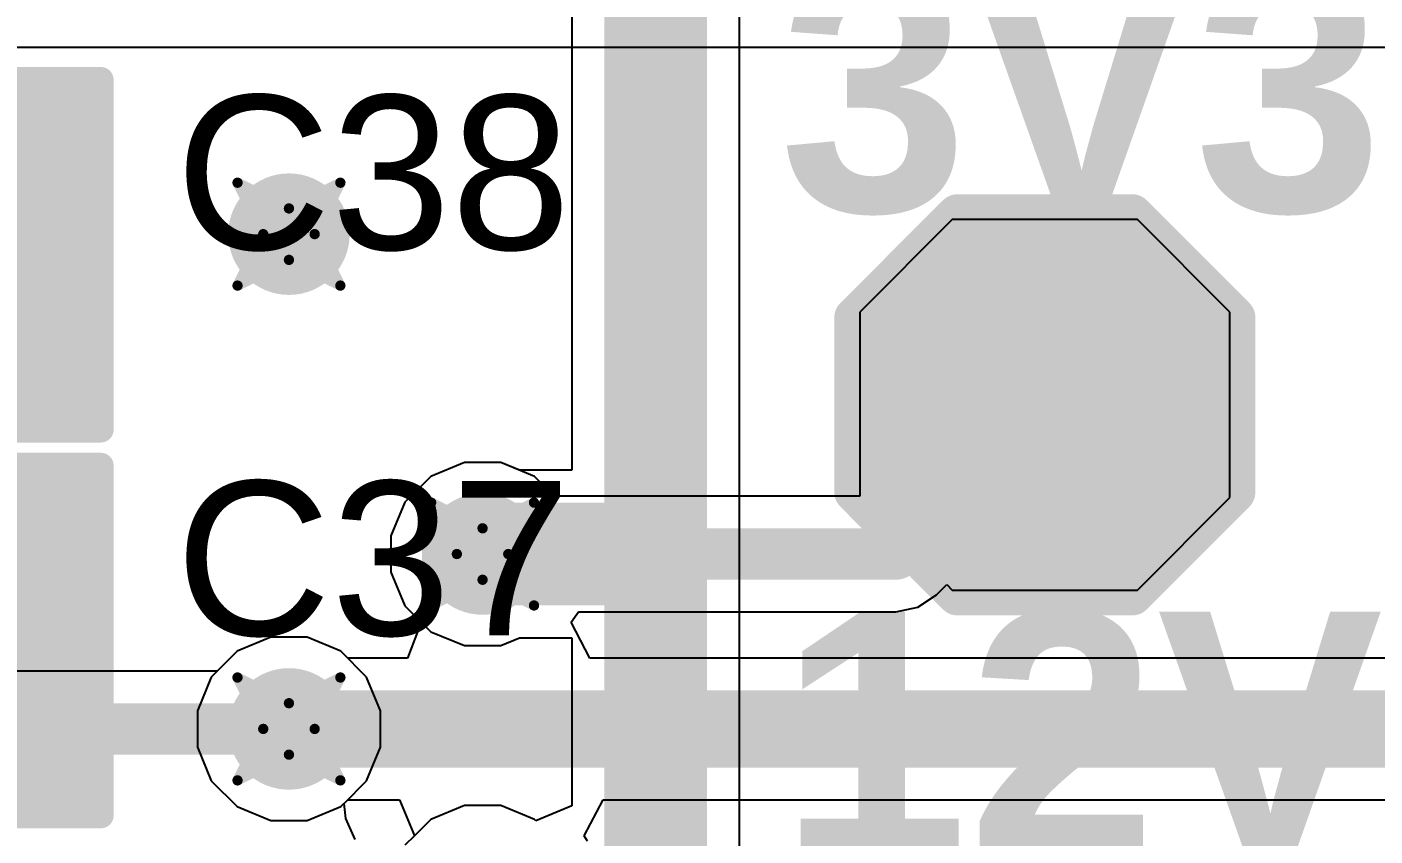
# Model space of a CAD drawing. Header units: inches. Extents: x -5 to 247, y -53 to 67.
# Drawn here: x 40.59 to 47.25, y -24.94 to -20.94 of the extents above; entities that cross this region are included whole.
import ezdxf

# ---------------------------------------------------------------- set-up
doc = ezdxf.new("R2010")
doc.units = ezdxf.units.IN
for name, color, linetype in [('Board Outline', 216, 'Continuous'), ('Bottom Layer', 5, 'Continuous'), ('Drill Drawing', 1, 'Continuous'), ('Top Layer', 1, 'Continuous'), ('Top Overlay', 2, 'Continuous'), ('Top Paste', 8, 'Continuous'), ('Top Solder', 216, 'Continuous'), ('Via Holes', 16, 'Continuous')]:
    doc.layers.add(name, color=color, linetype=linetype)
doc.styles.add('Arial', font='', dxfattribs={"height": 0.2})
doc.styles.add('Arial_Bold', font='', dxfattribs={"height": 0.2})
doc.styles.get('Arial').set_extended_font_data('Arial')
doc.styles.get('Arial_Bold').set_extended_font_data('Arial', bold=True)

# ---------------------------------------------------------------- blocks, each defined once
blk = doc.blocks.new('T__________18')
at = {"layer": 'Top Layer'}
blk.add_hatch(color=1, dxfattribs=at).paths.add_polyline_path([(0.3809999999999999, 0.7619999999999999), (-0.3809999999999999, 0.7619999999999999), (-0.7619999999999999, 0.3809999999999999), (-0.7619999999999999, -0.3809999999999999), (-0.3809999999999999, -0.7619999999999999), (0.3809999999999999, -0.7619999999999999), (0.7619999999999999, -0.3809999999999999), (0.7619999999999999, 0.3809999999999999)])
at = {"layer": 'Top Paste'}
blk.add_hatch(color=8, dxfattribs=at).paths.add_polyline_path([(0.3809999999999999, 0.7619999999999999), (-0.3809999999999999, 0.7619999999999999), (-0.7619999999999999, 0.3809999999999999), (-0.7619999999999999, -0.3809999999999999), (-0.3809999999999999, -0.7619999999999999), (0.3809999999999999, -0.7619999999999999), (0.7619999999999999, -0.3809999999999999), (0.7619999999999999, 0.3809999999999999)])
at = {"layer": 'Top Solder'}
blk.add_hatch(color=216, dxfattribs=at).paths.add_polyline_path([(0.4318, 0.8636), (-0.4318, 0.8636), (-0.8636, 0.4318), (-0.8636, -0.4318), (-0.4318, -0.8636), (0.4318, -0.8636), (0.8636, -0.4318), (0.8636, 0.4318)])
at = {"layer": 'Top Overlay'}
for points in [[(-0.9397999999999999, 0.4318, 0.1999996, 0.1999996, 0), (-0.4318, 0.9397999999999999, 0.1999996, 0.1999996, 0)], [(-0.4318, 0.9397999999999999, 0.1999996, 0.1999996, 0), (0.4318, 0.9397999999999999, 0.1999996, 0.1999996, 0)], [(0.4318, 0.9397999999999999, 0.1999996, 0.1999996, 0), (0.9397999999999999, 0.4318, 0.1999996, 0.1999996, 0)], [(-0.9397999999999999, -0.4318, 0.1999996, 0.1999996, 0), (-0.9397999999999999, 0.4318, 0.1999996, 0.1999996, 0)], [(0.9397999999999999, -0.4318, 0.1999996, 0.1999996, 0), (0.9397999999999999, 0.4318, 0.1999996, 0.1999996, 0)], [(-0.9397999999999999, -0.4318, 0.1999996, 0.1999996, 0), (-0.4318, -0.9397999999999999, 0.1999996, 0.1999996, 0)], [(0.4318, -0.9397999999999999, 0.1999996, 0.1999996, 0), (0.9397999999999999, -0.4318, 0.1999996, 0.1999996, 0)], [(-0.4318, -0.9397999999999999, 0.1999996, 0.1999996, 0), (0.4318, -0.9397999999999999, 0.1999996, 0.1999996, 0)]]:
    blk.add_lwpolyline(points, format="xyseb", dxfattribs=at)
for points in [[(-0.4817998999999999, 0.9397999999999999, 0.0999998, 0.0999998, 1), (-0.3818001, 0.9397999999999999, 0.0999998, 0.0999998, 1)], [(-0.4817998999999999, 0.9397999999999999, 0.0999998, 0.0999998, 1), (-0.3818001, 0.9397999999999999, 0.0999998, 0.0999998, 1)], [(0.3818001, 0.9397999999999999, 0.0999998, 0.0999998, 1), (0.4817998999999999, 0.9397999999999999, 0.0999998, 0.0999998, 1)], [(0.3818001, 0.9397999999999999, 0.0999998, 0.0999998, 1), (0.4817998999999999, 0.9397999999999999, 0.0999998, 0.0999998, 1)], [(-0.9897999000000001, 0.4318, 0.0999998, 0.0999998, 1), (-0.8898001, 0.4318, 0.0999998, 0.0999998, 1)], [(-0.9897999000000001, 0.4318, 0.0999998, 0.0999998, 1), (-0.8898001, 0.4318, 0.0999998, 0.0999998, 1)], [(0.8898001, 0.4318, 0.0999998, 0.0999998, 1), (0.9897999000000001, 0.4318, 0.0999998, 0.0999998, 1)], [(0.8898001, 0.4318, 0.0999998, 0.0999998, 1), (0.9897999000000001, 0.4318, 0.0999998, 0.0999998, 1)], [(-0.9897999000000001, -0.4318, 0.0999998, 0.0999998, 1), (-0.8898001, -0.4318, 0.0999998, 0.0999998, 1)], [(-0.9897999000000001, -0.4318, 0.0999998, 0.0999998, 1), (-0.8898001, -0.4318, 0.0999998, 0.0999998, 1)], [(0.8898001, -0.4318, 0.0999998, 0.0999998, 1), (0.9897999000000001, -0.4318, 0.0999998, 0.0999998, 1)], [(0.8898001, -0.4318, 0.0999998, 0.0999998, 1), (0.9897999000000001, -0.4318, 0.0999998, 0.0999998, 1)], [(-0.4817998999999999, -0.9397999999999999, 0.0999998, 0.0999998, 1), (-0.3818001, -0.9397999999999999, 0.0999998, 0.0999998, 1)], [(-0.4817998999999999, -0.9397999999999999, 0.0999998, 0.0999998, 1), (-0.3818001, -0.9397999999999999, 0.0999998, 0.0999998, 1)], [(0.3818001, -0.9397999999999999, 0.0999998, 0.0999998, 1), (0.4817998999999999, -0.9397999999999999, 0.0999998, 0.0999998, 1)], [(0.3818001, -0.9397999999999999, 0.0999998, 0.0999998, 1), (0.4817998999999999, -0.9397999999999999, 0.0999998, 0.0999998, 1)]]:
    blk.add_lwpolyline(points, format="xyseb", close=True, dxfattribs=at)
blk = doc.blocks.new('C___0805_38')
at = {"layer": 'Top Layer'}
for points in [[(-1.524, 0.7619999999999999), (-0.508, 0.7619999999999999), (-0.508, -0.7619999999999999), (-1.524, -0.7619999999999999)], [(0.508, 0.7619999999999999), (1.524, 0.7619999999999999), (1.524, -0.7619999999999999), (0.508, -0.7619999999999999)]]:
    blk.add_hatch(color=1, dxfattribs=at).paths.add_polyline_path(points)
at = {"layer": 'Top Paste'}
for points in [[(-1.524, 0.7619999999999999), (-0.508, 0.7619999999999999), (-0.508, -0.7619999999999999), (-1.524, -0.7619999999999999)], [(0.508, 0.7619999999999999), (1.524, 0.7619999999999999), (1.524, -0.7619999999999999), (0.508, -0.7619999999999999)]]:
    blk.add_hatch(color=8, dxfattribs=at).paths.add_polyline_path(points)
at = {"layer": 'Top Solder'}
for points in [[(-1.59399986, 0.8319998599999999), (-0.4380001399999999, 0.8319998599999999), (-0.4380001399999999, -0.8319998599999999), (-1.59399986, -0.8319998599999999)], [(0.4380001399999999, 0.8319998599999999), (1.59399986, 0.8319998599999999), (1.59399986, -0.8319998599999999), (0.4380001399999999, -0.8319998599999999)]]:
    blk.add_hatch(color=216, dxfattribs=at).paths.add_polyline_path(points)
at = {"layer": 'Top Overlay'}
for points in [[(-0.6096, 0.8636, 0.127, 0.127, 0), (-1.6256, 0.8636, 0.127, 0.127, 0)], [(-1.6256, 0.8636, 0.127, 0.127, 0), (-1.6256, -0.8636, 0.127, 0.127, 0)], [(1.6256, 0.8636, 0.127, 0.127, 0), (0.6096, 0.8636, 0.127, 0.127, 0)], [(1.6256, 0.8636, 0.127, 0.127, 0), (1.6256, -0.8636, 0.127, 0.127, 0)], [(-0.6096, -0.8636, 0.127, 0.127, 0), (-1.6256, -0.8636, 0.127, 0.127, 0)], [(1.6256, -0.8636, 0.127, 0.127, 0), (0.6096, -0.8636, 0.127, 0.127, 0)]]:
    blk.add_lwpolyline(points, format="xyseb", dxfattribs=at)
for points in [[(-1.65735, 0.8636, 0.0635, 0.0635, 1), (-1.59385, 0.8636, 0.0635, 0.0635, 1)], [(-1.65735, 0.8636, 0.0635, 0.0635, 1), (-1.59385, 0.8636, 0.0635, 0.0635, 1)], [(-0.64135, 0.8636, 0.0635, 0.0635, 1), (-0.57785, 0.8636, 0.0635, 0.0635, 1)], [(0.57785, 0.8636, 0.0635, 0.0635, 1), (0.64135, 0.8636, 0.0635, 0.0635, 1)], [(1.59385, 0.8636, 0.0635, 0.0635, 1), (1.65735, 0.8636, 0.0635, 0.0635, 1)], [(1.59385, 0.8636, 0.0635, 0.0635, 1), (1.65735, 0.8636, 0.0635, 0.0635, 1)], [(-1.65735, -0.8636, 0.0635, 0.0635, 1), (-1.59385, -0.8636, 0.0635, 0.0635, 1)], [(-1.65735, -0.8636, 0.0635, 0.0635, 1), (-1.59385, -0.8636, 0.0635, 0.0635, 1)], [(-0.64135, -0.8636, 0.0635, 0.0635, 1), (-0.57785, -0.8636, 0.0635, 0.0635, 1)], [(0.57785, -0.8636, 0.0635, 0.0635, 1), (0.64135, -0.8636, 0.0635, 0.0635, 1)], [(1.59385, -0.8636, 0.0635, 0.0635, 1), (1.65735, -0.8636, 0.0635, 0.0635, 1)], [(1.59385, -0.8636, 0.0635, 0.0635, 1), (1.65735, -0.8636, 0.0635, 0.0635, 1)]]:
    blk.add_lwpolyline(points, format="xyseb", close=True, dxfattribs=at)
blk = doc.blocks.new('C___0805_39')
at = {"layer": 'Top Layer'}
for points in [[(-1.524, 0.7619999999999999), (-0.508, 0.7619999999999999), (-0.508, -0.7619999999999999), (-1.524, -0.7619999999999999)], [(0.508, 0.7619999999999999), (1.524, 0.7619999999999999), (1.524, -0.7619999999999999), (0.508, -0.7619999999999999)]]:
    blk.add_hatch(color=1, dxfattribs=at).paths.add_polyline_path(points)
at = {"layer": 'Top Paste'}
for points in [[(-1.524, 0.7619999999999999), (-0.508, 0.7619999999999999), (-0.508, -0.7619999999999999), (-1.524, -0.7619999999999999)], [(0.508, 0.7619999999999999), (1.524, 0.7619999999999999), (1.524, -0.7619999999999999), (0.508, -0.7619999999999999)]]:
    blk.add_hatch(color=8, dxfattribs=at).paths.add_polyline_path(points)
at = {"layer": 'Top Solder'}
for points in [[(-1.59399986, 0.8319998599999999), (-0.4380001399999999, 0.8319998599999999), (-0.4380001399999999, -0.8319998599999999), (-1.59399986, -0.8319998599999999)], [(0.4380001399999999, 0.8319998599999999), (1.59399986, 0.8319998599999999), (1.59399986, -0.8319998599999999), (0.4380001399999999, -0.8319998599999999)]]:
    blk.add_hatch(color=216, dxfattribs=at).paths.add_polyline_path(points)
at = {"layer": 'Top Overlay'}
for points in [[(-0.6096, 0.8636, 0.127, 0.127, 0), (-1.6256, 0.8636, 0.127, 0.127, 0)], [(-1.6256, 0.8636, 0.127, 0.127, 0), (-1.6256, -0.8636, 0.127, 0.127, 0)], [(1.6256, 0.8636, 0.127, 0.127, 0), (0.6096, 0.8636, 0.127, 0.127, 0)], [(1.6256, 0.8636, 0.127, 0.127, 0), (1.6256, -0.8636, 0.127, 0.127, 0)], [(-0.6096, -0.8636, 0.127, 0.127, 0), (-1.6256, -0.8636, 0.127, 0.127, 0)], [(1.6256, -0.8636, 0.127, 0.127, 0), (0.6096, -0.8636, 0.127, 0.127, 0)]]:
    blk.add_lwpolyline(points, format="xyseb", dxfattribs=at)
for points in [[(-1.65735, 0.8636, 0.0635, 0.0635, 1), (-1.59385, 0.8636, 0.0635, 0.0635, 1)], [(-1.65735, 0.8636, 0.0635, 0.0635, 1), (-1.59385, 0.8636, 0.0635, 0.0635, 1)], [(-0.64135, 0.8636, 0.0635, 0.0635, 1), (-0.57785, 0.8636, 0.0635, 0.0635, 1)], [(0.57785, 0.8636, 0.0635, 0.0635, 1), (0.64135, 0.8636, 0.0635, 0.0635, 1)], [(1.59385, 0.8636, 0.0635, 0.0635, 1), (1.65735, 0.8636, 0.0635, 0.0635, 1)], [(1.59385, 0.8636, 0.0635, 0.0635, 1), (1.65735, 0.8636, 0.0635, 0.0635, 1)], [(-1.65735, -0.8636, 0.0635, 0.0635, 1), (-1.59385, -0.8636, 0.0635, 0.0635, 1)], [(-1.65735, -0.8636, 0.0635, 0.0635, 1), (-1.59385, -0.8636, 0.0635, 0.0635, 1)], [(-0.64135, -0.8636, 0.0635, 0.0635, 1), (-0.57785, -0.8636, 0.0635, 0.0635, 1)], [(0.57785, -0.8636, 0.0635, 0.0635, 1), (0.64135, -0.8636, 0.0635, 0.0635, 1)], [(1.59385, -0.8636, 0.0635, 0.0635, 1), (1.65735, -0.8636, 0.0635, 0.0635, 1)], [(1.59385, -0.8636, 0.0635, 0.0635, 1), (1.65735, -0.8636, 0.0635, 0.0635, 1)]]:
    blk.add_lwpolyline(points, format="xyseb", close=True, dxfattribs=at)

msp = doc.modelspace()

# ---------------------------------------------------------------- hatches: boundary and pattern name
at = {"layer": 'Bottom Layer'}
h = msp.add_hatch(color=5, dxfattribs=at)
edge = h.paths.add_edge_path()
edge.add_arc((41.8846, -21.9664534), 0.2999994, 0, 360)
h = msp.add_hatch(color=5, dxfattribs=at)
edge = h.paths.add_edge_path()
edge.add_arc((42.84094555999999, -23.5458), 0.2999994, 0, 360)
h = msp.add_hatch(color=5, dxfattribs=at)
edge = h.paths.add_edge_path()
edge.add_arc((41.8846, -24.4094), 0.2999994, 0, 360)
at = {"layer": 'Top Layer'}
h = msp.add_hatch(color=1, dxfattribs=at)
edge = h.paths.add_edge_path()
edge.add_arc((41.8846, -21.9664534), 0.2999994, 0, 360)
h = msp.add_hatch(color=1, dxfattribs=at)
edge = h.paths.add_edge_path()
edge.add_arc((42.84094555999999, -23.5458), 0.2999994, 0, 360)
h = msp.add_hatch(color=1, dxfattribs=at)
edge = h.paths.add_edge_path()
edge.add_arc((41.8846, -24.4094), 0.2999994, 0, 360)
at = {"layer": 'Via Holes'}
h = msp.add_hatch(color=7, dxfattribs=at)
edge = h.paths.add_edge_path()
edge.add_arc((41.8846, -21.9664534), 0.1499997, 0, 360)
h = msp.add_hatch(color=7, dxfattribs=at)
edge = h.paths.add_edge_path()
edge.add_arc((42.84094555999999, -23.5458), 0.1499997, 0, 360)
h = msp.add_hatch(color=7, dxfattribs=at)
edge = h.paths.add_edge_path()
edge.add_arc((41.8846, -24.4094), 0.1499997, 0, 360)

# ---------------------------------------------------------------- linework, layer by layer
at = {"layer": 'Board Outline'}
msp.add_lwpolyline([(49.77204929999999, 6.34762002, 0.254, 0.254, -0.6503997786023338), (32.11751006, -53.0546564, 0.254, 0.254, 0)], format="xyseb", dxfattribs=at)
at = {"layer": 'Bottom Layer'}
for p, q in [((43.28190734, -19.29177752), (43.28190734, -23.1314371)), ((44.11063314, -23.5458), (44.11063314, -19.29177752)), ((42.75095844, -23.0934006), (42.58468242, -23.16227524)), ((42.93093268, -23.0934006), (42.75095844, -23.0934006)), ((43.02275875999999, -23.1314371), (42.93093268, -23.0934006)), ((42.58468242, -23.16227524), (42.45742079999999, -23.28953686)), ((43.28190734, -23.1314371), (43.02275875999999, -23.1314371)), ((42.45742079999999, -23.28953686), (42.38854616, -23.45581288)), ((42.38854616, -23.45581288), (42.38854616, -23.63578712)), ((44.11063314, -25.6637282), (44.11063314, -23.5458)), ((42.38854616, -23.63578712), (42.45742079999999, -23.80206314)), ((42.45742079999999, -23.80206314), (42.58468242, -23.92932476)), ((41.79461288, -23.9570006), (41.62833686, -24.02587524)), ((41.97458712, -23.9570006), (41.79461288, -23.9570006)), ((42.14086314, -24.02587524), (41.97458712, -23.9570006)), ((42.58468242, -23.92932476), (42.75095844, -23.9981994)), ((42.93093268, -23.9981994), (43.02275875999999, -23.9601629)), ((43.02275875999999, -23.9601629), (43.28190734, -23.9601629)), ((43.28190734, -23.9601629), (43.28190734, -24.78934336)), ((41.62833686, -24.02587524), (41.5296858, -24.1245263)), ((42.26812476, -24.15313686), (42.14086314, -24.02587524)), ((42.75095844, -23.9981994), (42.93093268, -23.9981994)), ((41.5296858, -24.1245263), (18.28597562, -24.12453392)), ((42.3369994, -24.31941288), (42.26812476, -24.15313686)), ((42.3369994, -24.49938712), (42.3369994, -24.31941288)), ((42.26812476, -24.66566314), (42.3369994, -24.49938712)), ((42.15684227999999, -24.77694562), (42.26812476, -24.66566314)), ((42.16629362, -24.85130666), (42.15684227999999, -24.77694562)), ((42.75095844, -24.78721992), (42.58468242, -24.85609456)), ((42.93093268, -24.78721992), (42.75095844, -24.78721992)), ((43.0972087, -24.85609456), (42.93093268, -24.78721992)), ((43.28190734, -24.78934336), (43.10410734, -24.8629932)), ((42.21135068, -24.95474562), (42.16629362, -24.85130666)), ((42.58468242, -24.85609456), (42.48603136, -24.95474562)), ((43.10410734, -24.8629932), (43.0972087, -24.85609456))]:
    msp.add_line(p, q, dxfattribs=at)
for points in [[(43.69627024, -23.5458, 0.508, 0.508, 0), (43.69627024, -19.10996432, 0.508, 0.508, 0)], [(42.84094555999999, -23.5458, 0.508, 0.508, 0), (43.69627024, -23.5458, 0.508, 0.508, 0)], [(43.69627024, -25.6637282, 0.508, 0.508, 0), (43.69627024, -23.5458, 0.508, 0.508, 0)], [(18.28597562, -24.40940762, 0.254, 0.254, 0), (41.8846, -24.4094, 0.254, 0.254, 0)]]:
    msp.add_lwpolyline(points, format="xyseb", dxfattribs=at)
for points in [[(42.71394556, -23.5458, 0.254, 0.254, 1), (42.96794556, -23.5458, 0.254, 0.254, 1)], [(43.56927023999999, -23.5458, 0.254, 0.254, 1), (43.82327023999999, -23.5458, 0.254, 0.254, 1)], [(43.56927023999999, -23.5458, 0.254, 0.254, 1), (43.82327023999999, -23.5458, 0.254, 0.254, 1)], [(43.56927023999999, -23.5458, 0.254, 0.254, 1), (43.82327023999999, -23.5458, 0.254, 0.254, 1)], [(41.8211, -24.4094, 0.127, 0.127, 1), (41.9481, -24.4094, 0.127, 0.127, 1)]]:
    msp.add_lwpolyline(points, format="xyseb", close=True, dxfattribs=at)
at = {"layer": 'Drill Drawing'}
for points in [[(41.6306, -21.7124534, 0.0508, 0.0508, 0), (41.8846, -21.8394534, 0.0508, 0.0508, 0)], [(41.6306, -21.7124534, 0.0508, 0.0508, 0), (41.7576, -21.9664534, 0.0508, 0.0508, 0)], [(41.8846, -21.8394534, 0.0508, 0.0508, 0), (42.1386, -21.7124534, 0.0508, 0.0508, 0)], [(42.01159999999999, -21.9664534, 0.0508, 0.0508, 0), (42.1386, -21.7124534, 0.0508, 0.0508, 0)], [(41.6306, -22.2204534, 0.0508, 0.0508, 0), (41.7576, -21.9664534, 0.0508, 0.0508, 0)], [(42.01159999999999, -21.9664534, 0.0508, 0.0508, 0), (42.1386, -22.2204534, 0.0508, 0.0508, 0)], [(41.6306, -22.2204534, 0.0508, 0.0508, 0), (41.8846, -22.0934534, 0.0508, 0.0508, 0)], [(41.8846, -22.0934534, 0.0508, 0.0508, 0), (42.1386, -22.2204534, 0.0508, 0.0508, 0)], [(42.58694556, -23.2918, 0.0508, 0.0508, 0), (42.84094555999999, -23.4188, 0.0508, 0.0508, 0)], [(42.58694556, -23.2918, 0.0508, 0.0508, 0), (42.71394556, -23.5458, 0.0508, 0.0508, 0)], [(42.84094555999999, -23.4188, 0.0508, 0.0508, 0), (43.09494555999999, -23.2918, 0.0508, 0.0508, 0)], [(42.96794556, -23.5458, 0.0508, 0.0508, 0), (43.09494555999999, -23.2918, 0.0508, 0.0508, 0)], [(42.58694556, -23.7998, 0.0508, 0.0508, 0), (42.71394556, -23.5458, 0.0508, 0.0508, 0)], [(42.96794556, -23.5458, 0.0508, 0.0508, 0), (43.09494555999999, -23.7998, 0.0508, 0.0508, 0)], [(42.58694556, -23.7998, 0.0508, 0.0508, 0), (42.84094555999999, -23.6728, 0.0508, 0.0508, 0)], [(42.84094555999999, -23.6728, 0.0508, 0.0508, 0), (43.09494555999999, -23.7998, 0.0508, 0.0508, 0)], [(41.6306, -24.1554, 0.0508, 0.0508, 0), (41.8846, -24.2824, 0.0508, 0.0508, 0)], [(41.6306, -24.1554, 0.0508, 0.0508, 0), (41.7576, -24.4094, 0.0508, 0.0508, 0)], [(41.8846, -24.2824, 0.0508, 0.0508, 0), (42.1386, -24.1554, 0.0508, 0.0508, 0)], [(42.01159999999999, -24.4094, 0.0508, 0.0508, 0), (42.1386, -24.1554, 0.0508, 0.0508, 0)], [(41.6306, -24.6634, 0.0508, 0.0508, 0), (41.7576, -24.4094, 0.0508, 0.0508, 0)], [(42.01159999999999, -24.4094, 0.0508, 0.0508, 0), (42.1386, -24.6634, 0.0508, 0.0508, 0)], [(41.6306, -24.6634, 0.0508, 0.0508, 0), (41.8846, -24.5364, 0.0508, 0.0508, 0)], [(41.8846, -24.5364, 0.0508, 0.0508, 0), (42.1386, -24.6634, 0.0508, 0.0508, 0)]]:
    msp.add_lwpolyline(points, format="xyseb", dxfattribs=at)
for points in [[(41.6179, -21.7124534, 0.0254, 0.0254, 1), (41.6433, -21.7124534, 0.0254, 0.0254, 1)], [(41.6179, -21.7124534, 0.0254, 0.0254, 1), (41.6433, -21.7124534, 0.0254, 0.0254, 1)], [(42.1259, -21.7124534, 0.0254, 0.0254, 1), (42.1513, -21.7124534, 0.0254, 0.0254, 1)], [(42.1259, -21.7124534, 0.0254, 0.0254, 1), (42.1513, -21.7124534, 0.0254, 0.0254, 1)], [(41.8719, -21.8394534, 0.0254, 0.0254, 1), (41.89729999999999, -21.8394534, 0.0254, 0.0254, 1)], [(41.8719, -21.8394534, 0.0254, 0.0254, 1), (41.89729999999999, -21.8394534, 0.0254, 0.0254, 1)], [(41.74489999999999, -21.9664534, 0.0254, 0.0254, 1), (41.7703, -21.9664534, 0.0254, 0.0254, 1)], [(41.74489999999999, -21.9664534, 0.0254, 0.0254, 1), (41.7703, -21.9664534, 0.0254, 0.0254, 1)], [(41.9989, -21.9664534, 0.0254, 0.0254, 1), (42.0243, -21.9664534, 0.0254, 0.0254, 1)], [(41.9989, -21.9664534, 0.0254, 0.0254, 1), (42.0243, -21.9664534, 0.0254, 0.0254, 1)], [(41.8719, -22.0934534, 0.0254, 0.0254, 1), (41.89729999999999, -22.0934534, 0.0254, 0.0254, 1)], [(41.8719, -22.0934534, 0.0254, 0.0254, 1), (41.89729999999999, -22.0934534, 0.0254, 0.0254, 1)], [(41.6179, -22.2204534, 0.0254, 0.0254, 1), (41.6433, -22.2204534, 0.0254, 0.0254, 1)], [(41.6179, -22.2204534, 0.0254, 0.0254, 1), (41.6433, -22.2204534, 0.0254, 0.0254, 1)], [(42.1259, -22.2204534, 0.0254, 0.0254, 1), (42.1513, -22.2204534, 0.0254, 0.0254, 1)], [(42.1259, -22.2204534, 0.0254, 0.0254, 1), (42.1513, -22.2204534, 0.0254, 0.0254, 1)], [(42.57424555999999, -23.2918, 0.0254, 0.0254, 1), (42.59964556, -23.2918, 0.0254, 0.0254, 1)], [(42.57424555999999, -23.2918, 0.0254, 0.0254, 1), (42.59964556, -23.2918, 0.0254, 0.0254, 1)], [(43.08224556, -23.2918, 0.0254, 0.0254, 1), (43.10764556, -23.2918, 0.0254, 0.0254, 1)], [(43.08224556, -23.2918, 0.0254, 0.0254, 1), (43.10764556, -23.2918, 0.0254, 0.0254, 1)], [(42.82824556, -23.4188, 0.0254, 0.0254, 1), (42.85364556, -23.4188, 0.0254, 0.0254, 1)], [(42.82824556, -23.4188, 0.0254, 0.0254, 1), (42.85364556, -23.4188, 0.0254, 0.0254, 1)], [(42.70124556, -23.5458, 0.0254, 0.0254, 1), (42.72664555999999, -23.5458, 0.0254, 0.0254, 1)], [(42.70124556, -23.5458, 0.0254, 0.0254, 1), (42.72664555999999, -23.5458, 0.0254, 0.0254, 1)], [(42.95524556, -23.5458, 0.0254, 0.0254, 1), (42.98064556, -23.5458, 0.0254, 0.0254, 1)], [(42.95524556, -23.5458, 0.0254, 0.0254, 1), (42.98064556, -23.5458, 0.0254, 0.0254, 1)], [(42.82824556, -23.6728, 0.0254, 0.0254, 1), (42.85364556, -23.6728, 0.0254, 0.0254, 1)], [(42.82824556, -23.6728, 0.0254, 0.0254, 1), (42.85364556, -23.6728, 0.0254, 0.0254, 1)], [(42.57424555999999, -23.7998, 0.0254, 0.0254, 1), (42.59964556, -23.7998, 0.0254, 0.0254, 1)], [(42.57424555999999, -23.7998, 0.0254, 0.0254, 1), (42.59964556, -23.7998, 0.0254, 0.0254, 1)], [(43.08224556, -23.7998, 0.0254, 0.0254, 1), (43.10764556, -23.7998, 0.0254, 0.0254, 1)], [(43.08224556, -23.7998, 0.0254, 0.0254, 1), (43.10764556, -23.7998, 0.0254, 0.0254, 1)], [(41.6179, -24.1554, 0.0254, 0.0254, 1), (41.6433, -24.1554, 0.0254, 0.0254, 1)], [(41.6179, -24.1554, 0.0254, 0.0254, 1), (41.6433, -24.1554, 0.0254, 0.0254, 1)], [(42.1259, -24.1554, 0.0254, 0.0254, 1), (42.1513, -24.1554, 0.0254, 0.0254, 1)], [(42.1259, -24.1554, 0.0254, 0.0254, 1), (42.1513, -24.1554, 0.0254, 0.0254, 1)], [(41.8719, -24.2824, 0.0254, 0.0254, 1), (41.89729999999999, -24.2824, 0.0254, 0.0254, 1)], [(41.8719, -24.2824, 0.0254, 0.0254, 1), (41.89729999999999, -24.2824, 0.0254, 0.0254, 1)], [(41.74489999999999, -24.4094, 0.0254, 0.0254, 1), (41.7703, -24.4094, 0.0254, 0.0254, 1)], [(41.74489999999999, -24.4094, 0.0254, 0.0254, 1), (41.7703, -24.4094, 0.0254, 0.0254, 1)], [(41.9989, -24.4094, 0.0254, 0.0254, 1), (42.0243, -24.4094, 0.0254, 0.0254, 1)], [(41.9989, -24.4094, 0.0254, 0.0254, 1), (42.0243, -24.4094, 0.0254, 0.0254, 1)], [(41.8719, -24.5364, 0.0254, 0.0254, 1), (41.89729999999999, -24.5364, 0.0254, 0.0254, 1)], [(41.8719, -24.5364, 0.0254, 0.0254, 1), (41.89729999999999, -24.5364, 0.0254, 0.0254, 1)], [(41.6179, -24.6634, 0.0254, 0.0254, 1), (41.6433, -24.6634, 0.0254, 0.0254, 1)], [(41.6179, -24.6634, 0.0254, 0.0254, 1), (41.6433, -24.6634, 0.0254, 0.0254, 1)], [(42.1259, -24.6634, 0.0254, 0.0254, 1), (42.1513, -24.6634, 0.0254, 0.0254, 1)], [(42.1259, -24.6634, 0.0254, 0.0254, 1), (42.1513, -24.6634, 0.0254, 0.0254, 1)]]:
    msp.add_lwpolyline(points, format="xyseb", close=True, dxfattribs=at)
at = {"layer": 'Top Layer'}
for p, q in [((39.12352856, -21.04391778), (55.08066453999999, -21.04391778)), ((45.1612, -21.8948), (44.704, -22.352)), ((46.0756, -21.8948), (45.1612, -21.8948)), ((46.5328, -22.352), (46.0756, -21.8948)), ((44.704, -22.352), (44.704, -23.2609263)), ((46.5328, -23.2664), (46.5328, -22.352)), ((42.75095844, -23.0934006), (42.58468242, -23.16227524)), ((42.93093268, -23.0934006), (42.75095844, -23.0934006)), ((43.0972087, -23.16227524), (42.93093268, -23.0934006)), ((42.58468242, -23.16227524), (42.45742079999999, -23.28953686)), ((43.19585976, -23.2609263), (43.0972087, -23.16227524)), ((42.45742079999999, -23.28953686), (42.38854616, -23.45581288)), ((44.704, -23.2609263), (43.19585976, -23.2609263)), ((46.0756, -23.7236), (46.5328, -23.2664)), ((42.38854616, -23.45581288), (42.38854616, -23.63578712)), ((42.38854616, -23.63578712), (42.45742079999999, -23.80206314)), ((45.0832347, -23.74723724), (45.13403724, -23.69643724)), ((45.13403724, -23.69643724), (45.1612, -23.7236)), ((44.99081426, -23.80898972), (45.0832347, -23.74723724)), ((45.1612, -23.7236), (46.0756, -23.7236)), ((42.45742079999999, -23.80206314), (42.53733936, -23.8819817)), ((43.27915651999999, -23.8819817), (43.31522198, -23.8306737)), ((43.31522198, -23.8306737), (44.88178476, -23.8306737)), ((44.88178476, -23.8306737), (44.88179746, -23.83067624)), ((44.88179746, -23.83067624), (44.99081426, -23.80898972)), ((42.53733936, -23.8819817), (42.47038496, -24.0597817)), ((43.37150838, -24.0597817), (43.27915651999999, -23.8819817)), ((41.79461288, -23.9570006), (41.62833686, -24.02587524)), ((41.97458712, -23.9570006), (41.79461288, -23.9570006)), ((42.14086314, -24.02587524), (41.97458712, -23.9570006)), ((41.62833686, -24.02587524), (41.50107524, -24.15313686)), ((42.1747696, -24.0597817), (42.14086314, -24.02587524)), ((42.47038496, -24.0597817), (42.1747696, -24.0597817)), ((48.85553348, -24.0597817), (43.37150838, -24.0597817)), ((41.50107524, -24.15313686), (41.43220059999999, -24.31941288)), ((41.43220059999999, -24.31941288), (41.43220059999999, -24.49938712)), ((41.43220059999999, -24.49938712), (41.50107524, -24.66566314)), ((41.50107524, -24.66566314), (41.62833686, -24.79292476)), ((42.14086314, -24.79292476), (42.1747696, -24.7590183)), ((42.1747696, -24.7590183), (42.43030884, -24.7590183)), ((42.43030884, -24.7590183), (42.50395868, -24.9368183)), ((43.3423441, -24.9368183), (43.43738073999999, -24.7590183)), ((43.43738073999999, -24.7590183), (48.83008776, -24.7590183)), ((41.62833686, -24.79292476), (41.79461288, -24.8617994)), ((41.97458712, -24.8617994), (42.14086314, -24.79292476)), ((41.79461288, -24.8617994), (41.97458712, -24.8617994)), ((42.50395868, -24.9368183), (42.45742079999999, -24.98335618)), ((43.3596542, -24.9627263), (43.3423441, -24.9368183))]:
    msp.add_line(p, q, dxfattribs=at)
for points in [[(44.88179746, -23.5458, 0.254, 0.254, 0), (45.61839746, -22.8092, 0.254, 0.254, 0)], [(45.61839746, -22.8092, 0.254, 0.254, 0), (45.6184, -22.8092, 0.254, 0.254, 0)], [(42.84094555999999, -23.5458, 0.254, 0.254, 0), (44.88179746, -23.5458, 0.254, 0.254, 0)], [(41.8846, -24.4094, 0.3809999999999999, 0.3809999999999999, 0), (48.85553348, -24.4094, 0.3809999999999999, 0.3809999999999999, 0)]]:
    msp.add_lwpolyline(points, format="xyseb", dxfattribs=at)
for points in [[(45.55489746, -22.8092, 0.127, 0.127, 1), (45.68189745999999, -22.8092, 0.127, 0.127, 1)], [(45.55489746, -22.8092, 0.127, 0.127, 1), (45.68189745999999, -22.8092, 0.127, 0.127, 1)], [(45.5549, -22.8092, 0.127, 0.127, 1), (45.6819, -22.8092, 0.127, 0.127, 1)], [(42.77744556, -23.5458, 0.127, 0.127, 1), (42.90444556, -23.5458, 0.127, 0.127, 1)], [(44.81829746, -23.5458, 0.127, 0.127, 1), (44.94529746, -23.5458, 0.127, 0.127, 1)], [(44.81829746, -23.5458, 0.127, 0.127, 1), (44.94529746, -23.5458, 0.127, 0.127, 1)], [(41.78935, -24.4094, 0.1905, 0.1905, 1), (41.97985, -24.4094, 0.1905, 0.1905, 1)]]:
    msp.add_lwpolyline(points, format="xyseb", close=True, dxfattribs=at)

# ---------------------------------------------------------------- block references
at = {"rotation": 180}
for name, p in [('C___0805_38', (39.32965464, -22.0680534)), ('C___0805_39', (39.32965464, -23.9730534))]:
    msp.add_blockref(name, p, dxfattribs=at)
msp.add_blockref('T__________18', (45.6184, -22.8092))

# ---------------------------------------------------------------- texts
at = {"layer": 'Top Overlay', "style": 'Arial_Bold'}
for s, p in [('3V3', (44.30649, -21.85497026)), ('12V0', (44.30649761999999, -25.02997026))]:
    msp.add_text(s, height=1.20000014, rotation=360, dxfattribs=at).set_placement(p)
at = {"layer": 'Top Overlay', "style": 'Arial'}
for s, p in [('C38', (41.32383404, -22.04252894)), ('C37', (41.32383404, -23.94752894))]:
    msp.add_text(s, height=0.7619999999999999, dxfattribs=at).set_placement(p)

doc.saveas('drawing.dxf')
